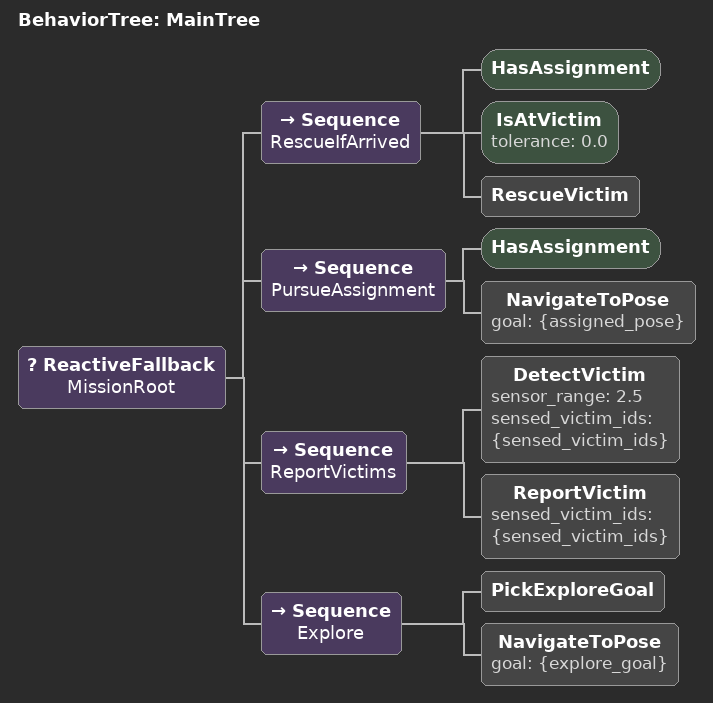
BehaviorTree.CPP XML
<?xml version="1.0"?>
<root main_tree_to_execute="MainTree">
  <BehaviorTree ID="MainTree">
    <ReactiveFallback name="MissionRoot">

      <Sequence name="RescueIfArrived">
        <HasAssignment/>
        <IsAtVictim tolerance="0.0"/>
        <RescueVictim/>
      </Sequence>

      <Sequence name="PursueAssignment">
        <HasAssignment/>
        <NavigateToPose goal="{assigned_pose}"/>
      </Sequence>

      <Sequence name="ReportVictims">
        <DetectVictim sensor_range="2.5" sensed_victim_ids="{sensed_victim_ids}"/>
        <ReportVictim sensed_victim_ids="{sensed_victim_ids}"/>
      </Sequence>

      <Sequence name="Explore">
        <PickExploreGoal/>
        <NavigateToPose goal="{explore_goal}"/>
      </Sequence>

    </ReactiveFallback>
  </BehaviorTree>

  <!-- Node models so Groot2 draws the right shape/ports for each custom
       leaf even though no C++ plugin registers them for this branch. -->
</root>
